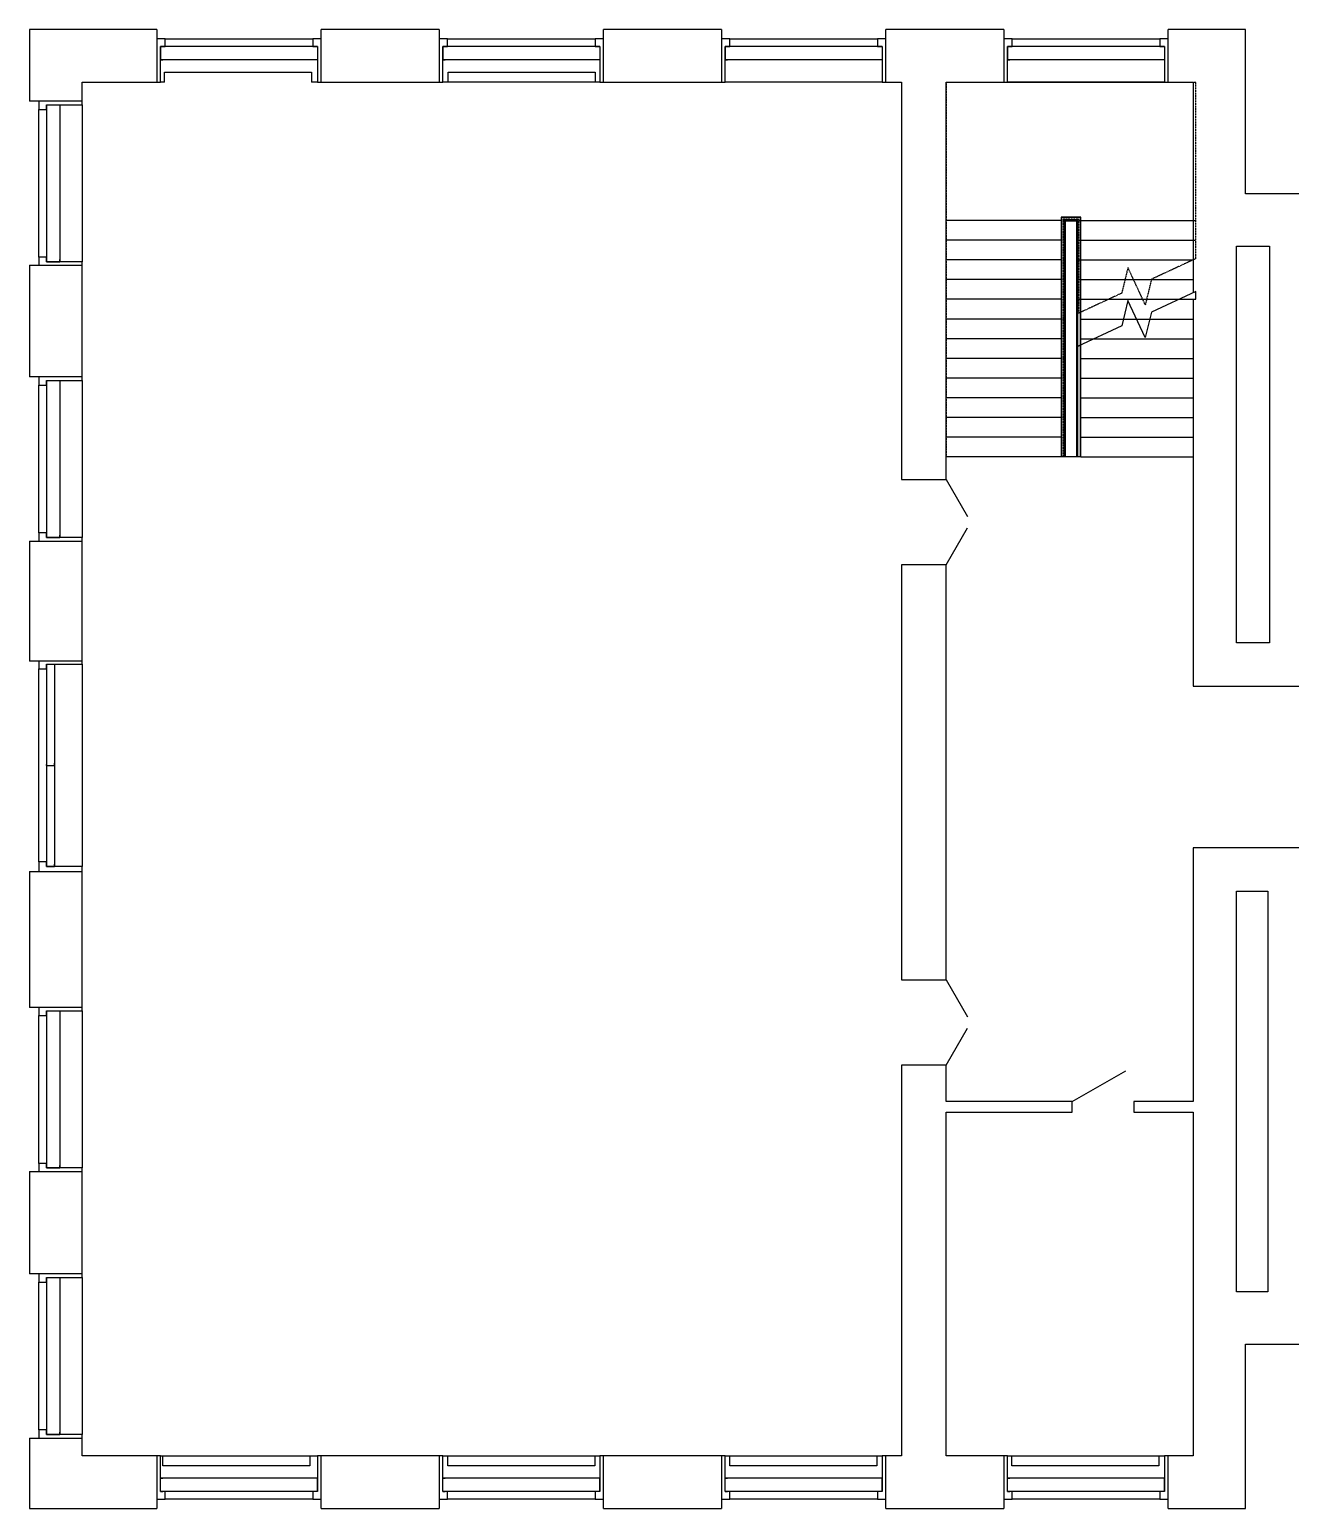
# Model space of a CAD drawing. Extents: x -680 to 99237, y 13771 to 36291.
# Drawn here: x -680 to 18522, y 13771 to 36291 of the extents above; entities that cross this region are included whole.
import ezdxf

# ---------------------------------------------------------------- set-up
doc = ezdxf.new("R2010")
doc.units = 0
doc.linetypes.add('ADSK_СВЕРХУ', pattern=[4.5, 3, -1.5])
for name, color, linetype in [('ДВЕРИ', 7, 'CONTINUOUS'), ('КАРКАС_ИМПОСТ', 7, 'CONTINUOUS'), ('ЛЕСТНИЦЫ', 7, 'CONTINUOUS'), ('ОГРАЖДЕНИЕ', 7, 'CONTINUOUS'), ('ОКНА', 7, 'CONTINUOUS'), ('ПАНЕЛЬ', 7, 'CONTINUOUS'), ('ПЕРЕКРЫТИЯ', 7, 'CONTINUOUS'), ('ПОРУЧНИ', 7, 'CONTINUOUS'), ('СТЕНЫ', 7, 'CONTINUOUS'), ('СТЕНЫ_РАЗРЕЗ', 7, 'CONTINUOUS')]:
    doc.layers.add(name, color=color, linetype=linetype)

# ---------------------------------------------------------------- blocks, each defined once
blk = doc.blocks.new('ОГРАЖДЕНИЕ_-_ОГРАЖДЕНИЕ-22')
at = {"layer": 'ПОРУЧНИ'}
for p, q in [((15815.548367, 19937.741418), (15815.548367, 16287.341418)), ((16116.348367, 19937.741418), (15815.548367, 19937.741418)), ((15820.548367, 19932.741418), (15820.548367, 16287.341418)), ((16111.348367, 19932.741418), (15820.548367, 19932.741418)), ((15860.548367, 19892.741418), (15860.548367, 16287.341418)), ((16071.348367, 19892.741418), (15860.548367, 19892.741418)), ((15875.548367, 19877.741418), (15875.548367, 16287.341418)), ((16056.348367, 19877.741418), (15875.548367, 19877.741418)), ((16056.348367, 17967.664526), (16056.348367, 19877.741418)), ((16071.348367, 17972.420864), (16071.348367, 19892.741418)), ((16086.348367, 19890.716418), (16086.348367, 19907.741418)), ((16111.348367, 19887.341418), (16111.348367, 19932.741418)), ((16111.348367, 17988.834894), (16111.348367, 19887.341418)), ((16116.348367, 19887.341418), (16116.348367, 19937.741418)), ((16116.348367, 17991.166432), (16116.348367, 19887.341418)), ((15820.548367, 16287.341418), (15815.548367, 16287.341418)), ((15860.548367, 16287.341418), (15820.548367, 16287.341418)), ((15875.548367, 16287.341418), (15860.548367, 16287.341418))]:
    blk.add_line(p, q, dxfattribs=at)
blk = doc.blocks.new('ОГРАЖДЕНИЕ_-_ОГРАЖДЕНИЕ-20')
at = {"layer": 'ОГРАЖДЕНИЕ', "linetype": 'ADSK_СВЕРХУ'}
for p, q in [((15815.548367, 19937.741418), (15815.548367, 16287.341418)), ((16116.348367, 19937.741418), (15815.548367, 19937.741418)), ((15820.548367, 19932.741418), (15820.548367, 16287.341418)), ((16111.348367, 19932.741418), (15820.548367, 19932.741418)), ((15845.548367, 19907.741418), (15845.548367, 16287.341418)), ((16086.348367, 19907.741418), (15845.548367, 19907.741418)), ((15860.548367, 19892.741418), (15860.548367, 16287.341418)), ((16071.348367, 19892.741418), (15860.548367, 19892.741418)), ((15865.548367, 19887.741418), (15865.548367, 16287.341418)), ((16066.348367, 19887.741418), (15865.548367, 19887.741418)), ((15875.548367, 19877.741418), (15875.548367, 16287.341418)), ((16056.348367, 19877.741418), (15875.548367, 19877.741418)), ((16056.348367, 18467.664526), (16056.348367, 19877.741418)), ((16066.348367, 18467.851049), (16066.348367, 19887.741418)), ((16071.348367, 18470.182587), (16071.348367, 19892.741418)), ((16086.348367, 18477.177202), (16086.348367, 19907.741418)), ((16111.348367, 19887.341418), (16111.348367, 19932.741418)), ((16111.348367, 18488.834894), (16111.348367, 19887.341418)), ((16116.348367, 19887.341418), (16116.348367, 19937.741418)), ((16116.348367, 18491.166432), (16116.348367, 19887.341418)), ((15865.548367, 16287.341418), (15815.548367, 16287.341418)), ((15860.548367, 16287.341418), (15820.548367, 16287.341418)), ((15875.548367, 16287.341418), (15845.548367, 16287.341418))]:
    blk.add_line(p, q, dxfattribs=at)
at = {"layer": 'ПОРУЧНИ'}
for p, q in [((16065.948367, 17967.664526), (16056.348367, 17967.664526)), ((16065.948367, 17967.664526), (16056.348367, 17967.664526)), ((16056.348367, 16287.341418), (16056.348367, 17967.664526)), ((16071.348367, 17970.182587), (16065.948367, 17967.664526)), ((16071.348367, 17970.182587), (16065.948367, 17967.664526)), ((16111.348367, 17988.834894), (16071.348367, 17970.182587)), ((16111.348367, 17988.834894), (16071.348367, 17970.182587)), ((16111.348367, 17988.834894), (16071.348367, 17970.182587)), ((16071.348367, 16287.341418), (16071.348367, 17970.182587)), ((16116.348367, 17991.166432), (16111.348367, 17988.834894)), ((16111.348367, 16287.341418), (16111.348367, 17988.834894)), ((16116.348367, 16287.341418), (16116.348367, 17991.166432)), ((16071.348367, 16287.341418), (16056.348367, 16287.341418)), ((16111.348367, 16287.341418), (16071.348367, 16287.341418)), ((16116.348367, 16287.341418), (16111.348367, 16287.341418))]:
    blk.add_line(p, q, dxfattribs=at)
blk = doc.blocks.new('AC_ДВЕРЬ_ДВУПОЛЬНАЯ_ДЕРЕВ0')
at = {"layer": 'ПАНЕЛЬ'}
for p, q in [((-650, 340), (-87.083488, 665)), ((650, 340), (87.083488, 665))]:
    blk.add_line(p, q, dxfattribs=at)
blk = doc.blocks.new('ИРНИТУ_ДВЕРЬ_ОДНОПОЛЬНАЯ_0')
at = {"layer": 'ПАНЕЛЬ'}
blk.add_line((-470, 80), (344.06388, 550), dxfattribs=at)
blk = doc.blocks.new('ИРНИТУ-ОКНО-ГОСТ23166-99_6')
at = {"layer": 'КАРКАС_ИМПОСТ'}
for p, q in [((-1233.1, 210), (1156.9, 210)), ((-1233.1, 210), (-1233.1, 10)), ((-1233.1, 210), (-1198.1, 210)), ((-1233.1, 10), (1156.9, 10)), ((-1233.1, 10), (-1198.1, 10)), ((1156.9, 210), (1121.9, 210)), ((1156.9, 10), (1121.9, 10)), ((1156.9, 210), (1156.9, 10))]:
    blk.add_line(p, q, dxfattribs=at)
blk = doc.blocks.new('ИРНИТУ-ОКНО-ГОСТ23166-99_5')
at = {"layer": 'КАРКАС_ИМПОСТ'}
for p, q in [((-1233.1, -10), (1156.9, -10)), ((-1233.1, -210), (-1233.1, -10)), ((-1233.1, -10), (-1198.1, -10)), ((-1233.1, -210), (1156.9, -210)), ((-1233.1, -210), (-1198.1, -210)), ((1156.9, -10), (1121.9, -10)), ((1156.9, -210), (1121.9, -210)), ((1156.9, -210), (1156.9, -10))]:
    blk.add_line(p, q, dxfattribs=at)
blk = doc.blocks.new('ИРНИТУ-ОКНО-ГОСТ23166-99_7')
at = {"layer": 'КАРКАС_ИМПОСТ'}
for p, q in [((-808.1, -90), (731.9, -90)), ((-808.1, -210), (-808.1, -90)), ((-808.1, -90), (-773.1, -90)), ((-808.1, -210), (731.9, -210)), ((-808.1, -210), (-773.1, -210)), ((731.9, -90), (696.9, -90)), ((731.9, -210), (716.9, -210)), ((731.9, -210), (731.9, -90))]:
    blk.add_line(p, q, dxfattribs=at)
blk = doc.blocks.new('ИРНИТУ-ОКНО-ГОСТ23166-99_8')
at = {"layer": 'КАРКАС_ИМПОСТ'}
for p, q in [((-808.1, -90), (731.9, -90)), ((-808.1, -210), (-808.1, -90)), ((-808.1, -90), (-773.1, -90)), ((-808.1, -210), (731.9, -210)), ((-808.1, -210), (-793.1, -210)), ((731.9, -90), (696.9, -90)), ((731.9, -210), (696.9, -210)), ((731.9, -210), (731.9, -90))]:
    blk.add_line(p, q, dxfattribs=at)

msp = doc.modelspace()

# ---------------------------------------------------------------- linework, layer by layer
at = {"layer": 'ЛЕСТНИЦЫ'}
for p, q in [((17039.845733, 35485.932576), (13279.845733, 35485.932576)), ((15029.445733, 33383.273994), (13279.845733, 33383.273994)), ((15330.245733, 33383.273994), (17039.845733, 33383.273994)), ((15029.445733, 33083.273994), (13279.845733, 33083.273994)), ((15330.245733, 33083.273994), (17039.845733, 33083.273994)), ((15029.445733, 32783.273994), (13279.845733, 32783.273994)), ((15330.245733, 32783.273994), (17039.845733, 32783.273994)), ((15029.445733, 32483.273994), (13279.845733, 32483.273994)), ((15330.245733, 32483.273994), (17039.845733, 32483.273994)), ((17079.845733, 32302.950887), (16406.42268, 31988.92856)), ((17079.845733, 32183.273994), (17079.845733, 32302.950887)), ((15029.445733, 32183.273994), (13279.845733, 32183.273994)), ((15330.245733, 32183.273994), (16823.197809, 32183.273994)), ((16047.777526, 32166.495178), (15953.268786, 31777.619429)), ((16311.91394, 31600.052811), (16047.777526, 32166.495178)), ((16406.42268, 31988.92856), (16311.91394, 31600.052811)), ((16823.197809, 32183.273994), (17079.845733, 32183.273994)), ((15029.445733, 31883.273994), (13279.845733, 31883.273994)), ((15953.268786, 31777.619429), (15279.845733, 31463.597102)), ((15330.245733, 31883.273994), (15978.946088, 31883.273994)), ((15978.946088, 31883.273994), (16179.845733, 31883.273994)), ((16179.845733, 31883.273994), (16380.745378, 31883.273994)), ((16380.745378, 31883.273994), (17039.845733, 31883.273994)), ((15029.445733, 31583.273994), (13279.845733, 31583.273994)), ((15330.245733, 31583.273994), (15536.493657, 31583.273994)), ((15536.493657, 31583.273994), (17039.845733, 31583.273994)), ((15029.445733, 31283.273994), (13279.845733, 31283.273994)), ((15330.245733, 31283.273994), (17039.845733, 31283.273994)), ((15029.445733, 30983.273994), (13279.845733, 30983.273994)), ((15330.245733, 30983.273994), (17039.845733, 30983.273994)), ((15029.445733, 30683.273994), (13279.845733, 30683.273994)), ((15330.245733, 30683.273994), (17039.845733, 30683.273994)), ((15029.445733, 30383.273994), (13279.845733, 30383.273994)), ((15330.245733, 30383.273994), (17039.845733, 30383.273994)), ((15029.445733, 30083.273994), (13279.845733, 30083.273994)), ((15330.245733, 30083.273994), (17039.845733, 30083.273994)), ((15029.445733, 29783.273994), (13279.845733, 29783.273994)), ((15330.245733, 29783.273994), (17039.845733, 29783.273994))]:
    msp.add_line(p, q, dxfattribs=at)
at = {"layer": 'ЛЕСТНИЦЫ', "linetype": 'ADSK_СВЕРХУ'}
for p, q in [((13279.845733, 35485.932576), (13279.845733, 33383.273994)), ((17079.845733, 35485.932576), (13279.845733, 35485.932576)), ((17079.845733, 33383.273994), (17079.845733, 35485.932576)), ((15029.445733, 33383.273994), (13279.845733, 33383.273994)), ((15079.845733, 33383.273994), (13279.845733, 33383.273994)), ((13279.845733, 33383.273994), (13279.845733, 29783.273994)), ((15079.845733, 33383.273994), (13279.845733, 33383.273994)), ((15079.845733, 33383.273994), (15279.845733, 33383.273994)), ((15079.845733, 33383.273994), (15079.845733, 29783.273994)), ((15279.845733, 33383.273994), (17079.845733, 33383.273994)), ((15279.845733, 31963.597102), (15279.845733, 33383.273994)), ((15279.845733, 33383.273994), (17079.845733, 33383.273994)), ((15330.245733, 33383.273994), (17039.845733, 33383.273994)), ((17079.845733, 32802.950887), (17079.845733, 33383.273994)), ((15029.445733, 33083.273994), (13279.845733, 33083.273994)), ((15079.845733, 33083.273994), (13279.845733, 33083.273994)), ((15079.845733, 33083.273994), (13279.845733, 33083.273994)), ((15279.845733, 33083.273994), (17079.845733, 33083.273994)), ((15279.845733, 33083.273994), (17079.845733, 33083.273994)), ((15330.245733, 33083.273994), (17039.845733, 33083.273994)), ((15029.445733, 32783.273994), (13279.845733, 32783.273994)), ((15079.845733, 32783.273994), (13279.845733, 32783.273994)), ((15079.845733, 32783.273994), (13279.845733, 32783.273994)), ((15279.845733, 32783.273994), (17037.648501, 32783.273994)), ((15279.845733, 32783.273994), (17037.648501, 32783.273994)), ((15330.245733, 32783.273994), (17039.845733, 32783.273994)), ((16047.777526, 32666.495178), (15953.268786, 32277.619429)), ((16311.91394, 32100.052811), (16047.777526, 32666.495178)), ((17079.845733, 32802.950887), (16406.42268, 32488.92856)), ((15029.445733, 32483.273994), (13279.845733, 32483.273994)), ((15079.845733, 32483.273994), (13279.845733, 32483.273994)), ((15079.845733, 32483.273994), (13279.845733, 32483.273994)), ((15279.845733, 32483.273994), (16003.249156, 32483.273994)), ((15279.845733, 32483.273994), (16003.249156, 32483.273994)), ((15330.245733, 32483.273994), (17039.845733, 32483.273994)), ((16133.214967, 32483.273994), (16405.048447, 32483.273994)), ((16133.214967, 32483.273994), (16405.048447, 32483.273994)), ((16406.42268, 32488.92856), (16311.91394, 32100.052811)), ((15953.268786, 32277.619429), (15279.845733, 31963.597102)), ((15029.445733, 32183.273994), (13279.845733, 32183.273994)), ((15079.845733, 32183.273994), (13279.845733, 32183.273994)), ((15079.845733, 32183.273994), (13279.845733, 32183.273994)), ((15279.845733, 32183.273994), (15750.944349, 32183.273994)), ((15279.845733, 32183.273994), (15750.944349, 32183.273994)), ((15330.245733, 32183.273994), (16823.197809, 32183.273994)), ((16273.107265, 32183.273994), (16332.139241, 32183.273994)), ((16273.107265, 32183.273994), (16332.139241, 32183.273994)), ((16823.197809, 32183.273994), (17079.845733, 32183.273994)), ((15029.445733, 31883.273994), (13279.845733, 31883.273994)), ((15079.845733, 31883.273994), (13279.845733, 31883.273994)), ((15079.845733, 31883.273994), (13279.845733, 31883.273994)), ((15330.245733, 31883.273994), (15978.946088, 31883.273994)), ((15978.946088, 31883.273994), (16179.845733, 31883.273994)), ((16179.845733, 31883.273994), (16380.745378, 31883.273994)), ((16380.745378, 31883.273994), (17039.845733, 31883.273994)), ((15029.445733, 31583.273994), (13279.845733, 31583.273994)), ((15079.845733, 31583.273994), (13279.845733, 31583.273994)), ((15079.845733, 31583.273994), (13279.845733, 31583.273994)), ((15330.245733, 31583.273994), (15536.493657, 31583.273994)), ((15536.493657, 31583.273994), (17039.845733, 31583.273994)), ((15029.445733, 31283.273994), (13279.845733, 31283.273994)), ((15079.845733, 31283.273994), (13279.845733, 31283.273994)), ((15079.845733, 31283.273994), (13279.845733, 31283.273994)), ((15330.245733, 31283.273994), (17039.845733, 31283.273994)), ((15029.445733, 30983.273994), (13279.845733, 30983.273994)), ((15079.845733, 30983.273994), (13279.845733, 30983.273994)), ((15079.845733, 30983.273994), (13279.845733, 30983.273994)), ((15330.245733, 30983.273994), (17039.845733, 30983.273994)), ((15029.445733, 30683.273994), (13279.845733, 30683.273994)), ((15079.845733, 30683.273994), (13279.845733, 30683.273994)), ((15079.845733, 30683.273994), (13279.845733, 30683.273994)), ((15330.245733, 30683.273994), (17039.845733, 30683.273994)), ((15029.445733, 30383.273994), (13279.845733, 30383.273994)), ((15079.845733, 30383.273994), (13279.845733, 30383.273994)), ((15079.845733, 30383.273994), (13279.845733, 30383.273994)), ((15330.245733, 30383.273994), (17039.845733, 30383.273994)), ((15029.445733, 30083.273994), (13279.845733, 30083.273994)), ((15079.845733, 30083.273994), (13279.845733, 30083.273994)), ((15079.845733, 30083.273994), (13279.845733, 30083.273994)), ((15330.245733, 30083.273994), (17039.845733, 30083.273994)), ((15079.845733, 29783.273994), (13279.845733, 29783.273994)), ((15330.245733, 29783.273994), (17039.845733, 29783.273994))]:
    msp.add_line(p, q, dxfattribs=at)
at = {"layer": 'ПЕРЕКРЫТИЯ'}
for p, q in [((15029.445733, 29783.273994), (13279.845733, 29783.273994)), ((15270.245733, 29783.273994), (15089.445733, 29783.273994))]:
    msp.add_line(p, q, dxfattribs=at)
at = {"layer": 'СТЕНЫ'}
for p, q in [((1384.845733, 36151.06807), (3634.845733, 36151.06807)), ((5684.845733, 36151.06807), (7934.845733, 36151.06807)), ((9984.845733, 36151.06807), (12234.845733, 36151.06807)), ((14284.845733, 36151.06807), (16534.845733, 36151.06807)), ((1374.845733, 35491.06807), (1374.845733, 35641.06807)), ((1374.845733, 35641.06807), (3614.845733, 35641.06807)), ((3614.845733, 35641.06807), (3614.845733, 35491.06807)), ((5694.845733, 35491.06807), (5694.845733, 35641.06807)), ((5694.845733, 35641.06807), (7934.845733, 35641.06807)), ((7934.845733, 35641.06807), (7934.845733, 35491.06807)), ((1374.845733, 35491.06807), (1314.845733, 35491.06807)), ((3704.845733, 35491.06807), (3614.845733, 35491.06807)), ((8004.845733, 35491.06807), (5614.845733, 35491.06807)), ((12304.845733, 35491.06807), (9914.845733, 35491.06807)), ((16604.845733, 35491.06807), (14214.845733, 35491.06807)), ((119.845733, 35146.06807), (119.845733, 32756.06807)), ((-540.154267, 32826.06807), (-540.154267, 35076.06807)), ((-540.154267, 28626.06807), (-540.154267, 30876.06807)), ((119.845733, 30946.06807), (119.845733, 28556.06807)), ((119.845733, 26625.751102), (119.845733, 23545.751102)), ((-540.154267, 23615.751102), (-540.154267, 26555.751102)), ((-540.154267, 19026.06807), (-540.154267, 21276.06807)), ((119.845733, 21346.06807), (119.845733, 18956.06807)), ((-540.154267, 14966.06807), (-540.154267, 17216.06807)), ((119.845733, 17286.06807), (119.845733, 14896.06807)), ((1314.845733, 14571.06807), (3704.845733, 14571.06807)), ((1349.845733, 14421.06807), (1349.845733, 14571.06807)), ((3589.845733, 14421.06807), (1349.845733, 14421.06807)), ((3589.845733, 14571.06807), (3589.845733, 14421.06807)), ((5614.845733, 14571.06807), (8004.845733, 14571.06807)), ((5689.845733, 14421.06807), (5689.845733, 14571.06807)), ((7929.845733, 14421.06807), (5689.845733, 14421.06807)), ((7929.845733, 14571.06807), (7929.845733, 14421.06807)), ((9914.845733, 14571.06807), (12304.845733, 14571.06807)), ((9984.845733, 14421.06807), (9984.845733, 14571.06807)), ((12224.845733, 14421.06807), (9984.845733, 14421.06807)), ((12224.845733, 14571.06807), (12224.845733, 14421.06807)), ((14214.845733, 14571.06807), (16604.845733, 14571.06807)), ((14279.845733, 14421.06807), (14279.845733, 14571.06807)), ((16519.845733, 14421.06807), (14279.845733, 14421.06807)), ((16519.845733, 14571.06807), (16519.845733, 14421.06807)), ((3634.845733, 13911.06807), (1384.845733, 13911.06807)), ((7934.845733, 13911.06807), (5684.845733, 13911.06807)), ((12234.845733, 13911.06807), (9984.845733, 13911.06807)), ((16534.845733, 13911.06807), (14284.845733, 13911.06807))]:
    msp.add_line(p, q, dxfattribs=at)
at = {"layer": 'СТЕНЫ_РАЗРЕЗ'}
for p, q in [((-680.154267, 36291.06807), (-680.154267, 35201.06807)), ((1259.845733, 36291.06807), (-680.154267, 36291.06807)), ((1259.845733, 36291.06807), (1259.845733, 35491.06807)), ((5559.845733, 36291.06807), (3759.845733, 36291.06807)), ((3759.845733, 35491.06807), (3759.845733, 36291.06807)), ((5559.845733, 36291.06807), (5559.845733, 35491.06807)), ((9859.845733, 36291.06807), (8059.845733, 36291.06807)), ((8059.845733, 35491.06807), (8059.845733, 36291.06807)), ((9859.845733, 36291.06807), (9859.845733, 35491.06807)), ((14159.845733, 36291.06807), (12359.845733, 36291.06807)), ((12359.845733, 35491.06807), (12359.845733, 36291.06807)), ((14159.845733, 36291.06807), (14159.845733, 35491.06807)), ((17839.845733, 36291.06807), (16659.845733, 36291.06807)), ((16659.845733, 35491.06807), (16659.845733, 36291.06807)), ((17839.845733, 33791.06807), (17839.845733, 36291.06807)), ((1384.845733, 36151.06807), (1259.845733, 36151.06807)), ((1384.845733, 36031.06807), (1384.845733, 36151.06807)), ((3759.845733, 36151.06807), (3634.845733, 36151.06807)), ((3634.845733, 36151.06807), (3634.845733, 36031.06807)), ((5684.845733, 36151.06807), (5559.845733, 36151.06807)), ((5684.845733, 36031.06807), (5684.845733, 36151.06807)), ((8059.845733, 36151.06807), (7934.845733, 36151.06807)), ((7934.845733, 36151.06807), (7934.845733, 36031.06807)), ((9984.845733, 36151.06807), (9859.845733, 36151.06807)), ((9984.845733, 36031.06807), (9984.845733, 36151.06807)), ((12359.845733, 36151.06807), (12234.845733, 36151.06807)), ((12234.845733, 36151.06807), (12234.845733, 36031.06807)), ((14284.845733, 36151.06807), (14159.845733, 36151.06807)), ((14284.845733, 36031.06807), (14284.845733, 36151.06807)), ((16659.845733, 36151.06807), (16534.845733, 36151.06807)), ((16534.845733, 36151.06807), (16534.845733, 36031.06807)), ((1314.845733, 35491.06807), (1314.845733, 36031.06807)), ((1314.845733, 36031.06807), (1384.845733, 36031.06807)), ((3634.845733, 36031.06807), (3704.845733, 36031.06807)), ((3704.845733, 36031.06807), (3704.845733, 35491.06807)), ((5614.845733, 35491.06807), (5614.845733, 36031.06807)), ((5614.845733, 36031.06807), (5684.845733, 36031.06807)), ((7934.845733, 36031.06807), (8004.845733, 36031.06807)), ((8004.845733, 36031.06807), (8004.845733, 35491.06807)), ((9914.845733, 35491.06807), (9914.845733, 36031.06807)), ((9914.845733, 36031.06807), (9984.845733, 36031.06807)), ((12234.845733, 36031.06807), (12304.845733, 36031.06807)), ((12304.845733, 36031.06807), (12304.845733, 35491.06807)), ((14214.845733, 35491.06807), (14214.845733, 36031.06807)), ((14214.845733, 36031.06807), (14284.845733, 36031.06807)), ((16534.845733, 36031.06807), (16604.845733, 36031.06807)), ((16604.845733, 36031.06807), (16604.845733, 35491.06807)), ((119.845733, 35146.06807), (119.845733, 35491.06807)), ((119.845733, 35491.06807), (1314.845733, 35491.06807)), ((3704.845733, 35491.06807), (5614.845733, 35491.06807)), ((8004.845733, 35491.06807), (9914.845733, 35491.06807)), ((12304.845733, 35491.06807), (12599.845733, 35491.06807)), ((12599.845733, 35491.06807), (12599.845733, 29441.06807)), ((13279.845733, 35491.06807), (14214.845733, 35491.06807)), ((13279.845733, 29441.06807), (13279.845733, 35491.06807)), ((16604.845733, 35491.06807), (17039.845733, 35491.06807)), ((17039.845733, 35491.06807), (17039.845733, 32284.29858)), ((119.845733, 35201.06807), (-680.154267, 35201.06807)), ((-540.154267, 35201.06807), (-540.154267, 35076.06807)), ((-420.154267, 35076.06807), (-420.154267, 35146.06807)), ((-420.154267, 35146.06807), (119.845733, 35146.06807)), ((-540.154267, 35076.06807), (-420.154267, 35076.06807)), ((19634.845733, 33791.06807), (17839.845733, 33791.06807)), ((17699.845733, 32991.06807), (18204.845733, 32991.06807)), ((17699.845733, 26952.018504), (17699.845733, 32991.06807)), ((18204.845733, 32991.06807), (18204.845733, 26952.018504)), ((-680.154267, 32701.06807), (-680.154267, 31001.06807)), ((-680.154267, 32701.06807), (119.845733, 32701.06807)), ((-540.154267, 32826.06807), (-540.154267, 32701.06807)), ((-420.154267, 32826.06807), (-540.154267, 32826.06807)), ((-420.154267, 32756.06807), (-420.154267, 32826.06807)), ((119.845733, 32756.06807), (-420.154267, 32756.06807)), ((119.845733, 30946.06807), (119.845733, 32756.06807)), ((17039.845733, 32183.273994), (17039.845733, 26292.018504)), ((119.845733, 31001.06807), (-680.154267, 31001.06807)), ((-540.154267, 31001.06807), (-540.154267, 30876.06807)), ((-540.154267, 30876.06807), (-420.154267, 30876.06807)), ((-420.154267, 30876.06807), (-420.154267, 30946.06807)), ((-420.154267, 30946.06807), (119.845733, 30946.06807)), ((12599.845733, 29441.06807), (13279.845733, 29441.06807)), ((-540.154267, 28626.06807), (-540.154267, 28501.06807)), ((-420.154267, 28626.06807), (-540.154267, 28626.06807)), ((-420.154267, 28556.06807), (-420.154267, 28626.06807)), ((-680.154267, 28501.06807), (-680.154267, 26671.06807)), ((-680.154267, 28501.06807), (119.845733, 28501.06807)), ((119.845733, 28556.06807), (-420.154267, 28556.06807)), ((119.845733, 26625.751102), (119.845733, 28556.06807)), ((12599.845733, 28141.06807), (12599.845733, 21821.06807)), ((13279.845733, 28141.06807), (12599.845733, 28141.06807)), ((13279.845733, 21821.06807), (13279.845733, 28141.06807)), ((18204.845733, 26952.018504), (17699.845733, 26952.018504)), ((119.845733, 26671.06807), (-680.154267, 26671.06807)), ((-540.154267, 26671.06807), (-540.154267, 26555.751102)), ((-420.154267, 26555.751102), (-420.154267, 26625.751102)), ((-420.154267, 26625.751102), (119.845733, 26625.751102)), ((-540.154267, 26555.751102), (-420.154267, 26555.751102)), ((17039.845733, 26292.018504), (18864.845733, 26292.018504)), ((17039.845733, 23832.018504), (17039.845733, 19965.932576)), ((18839.845733, 23832.018504), (17039.845733, 23832.018504)), ((-680.154267, 23471.06807), (-680.154267, 21401.06807)), ((-680.154267, 23471.06807), (119.845733, 23471.06807)), ((-540.154267, 23615.751102), (-540.154267, 23471.06807)), ((-420.154267, 23615.751102), (-540.154267, 23615.751102)), ((-420.154267, 23545.751102), (-420.154267, 23615.751102)), ((119.845733, 23545.751102), (-420.154267, 23545.751102)), ((119.845733, 21346.06807), (119.845733, 23545.751102)), ((17699.845733, 17071.06807), (17699.845733, 23172.018504)), ((17699.845733, 23172.018504), (18179.845733, 23172.018504)), ((18179.845733, 23172.018504), (18179.845733, 17071.06807)), ((12599.845733, 21821.06807), (13279.845733, 21821.06807)), ((119.845733, 21401.06807), (-680.154267, 21401.06807)), ((-540.154267, 21401.06807), (-540.154267, 21276.06807)), ((-540.154267, 21276.06807), (-420.154267, 21276.06807)), ((-420.154267, 21276.06807), (-420.154267, 21346.06807)), ((-420.154267, 21346.06807), (119.845733, 21346.06807)), ((12599.845733, 20521.06807), (12599.845733, 14571.06807)), ((13279.845733, 20521.06807), (12599.845733, 20521.06807)), ((13279.845733, 19965.932576), (13279.845733, 20521.06807)), ((15199.845733, 19965.932576), (13279.845733, 19965.932576)), ((15199.845733, 19805.932576), (15199.845733, 19965.932576)), ((17039.845733, 19965.932576), (16139.845733, 19965.932576)), ((16139.845733, 19965.932576), (16139.845733, 19805.932576)), ((13279.845733, 14571.06807), (13279.845733, 19805.932576)), ((13279.845733, 19805.932576), (15199.845733, 19805.932576)), ((16139.845733, 19805.932576), (17039.845733, 19805.932576)), ((17039.845733, 19805.932576), (17039.845733, 14571.06807)), ((-540.154267, 19026.06807), (-540.154267, 18901.06807)), ((-420.154267, 19026.06807), (-540.154267, 19026.06807)), ((-420.154267, 18956.06807), (-420.154267, 19026.06807)), ((119.845733, 18956.06807), (-420.154267, 18956.06807)), ((119.845733, 17286.06807), (119.845733, 18956.06807)), ((-680.154267, 18901.06807), (-680.154267, 17341.06807)), ((-680.154267, 18901.06807), (119.845733, 18901.06807)), ((119.845733, 17341.06807), (-680.154267, 17341.06807)), ((-540.154267, 17341.06807), (-540.154267, 17216.06807)), ((-540.154267, 17216.06807), (-420.154267, 17216.06807)), ((-420.154267, 17216.06807), (-420.154267, 17286.06807)), ((-420.154267, 17286.06807), (119.845733, 17286.06807)), ((18179.845733, 17071.06807), (17699.845733, 17071.06807)), ((17839.845733, 16271.06807), (19544.845733, 16271.06807)), ((17839.845733, 13771.06807), (17839.845733, 16271.06807)), ((-540.154267, 14966.06807), (-540.154267, 14841.06807)), ((-420.154267, 14966.06807), (-540.154267, 14966.06807)), ((-420.154267, 14896.06807), (-420.154267, 14966.06807)), ((119.845733, 14896.06807), (-420.154267, 14896.06807)), ((119.845733, 14571.06807), (119.845733, 14896.06807)), ((-680.154267, 14841.06807), (-680.154267, 13771.06807)), ((-680.154267, 14841.06807), (119.845733, 14841.06807)), ((1314.845733, 14571.06807), (119.845733, 14571.06807)), ((1259.845733, 14571.06807), (1259.845733, 13771.06807)), ((1314.845733, 14031.06807), (1314.845733, 14571.06807)), ((5614.845733, 14571.06807), (3704.845733, 14571.06807)), ((3704.845733, 14571.06807), (3704.845733, 14031.06807)), ((3759.845733, 13771.06807), (3759.845733, 14571.06807)), ((5559.845733, 14571.06807), (5559.845733, 13771.06807)), ((5614.845733, 14031.06807), (5614.845733, 14571.06807)), ((9914.845733, 14571.06807), (8004.845733, 14571.06807)), ((8004.845733, 14571.06807), (8004.845733, 14031.06807)), ((8059.845733, 13771.06807), (8059.845733, 14571.06807)), ((9859.845733, 14571.06807), (9859.845733, 13771.06807)), ((9914.845733, 14031.06807), (9914.845733, 14571.06807)), ((12599.845733, 14571.06807), (12304.845733, 14571.06807)), ((12304.845733, 14571.06807), (12304.845733, 14031.06807)), ((12359.845733, 13771.06807), (12359.845733, 14571.06807)), ((14214.845733, 14571.06807), (13279.845733, 14571.06807)), ((14159.845733, 14571.06807), (14159.845733, 13771.06807)), ((14214.845733, 14031.06807), (14214.845733, 14571.06807)), ((17039.845733, 14571.06807), (16604.845733, 14571.06807)), ((16604.845733, 14571.06807), (16604.845733, 14031.06807)), ((16659.845733, 13771.06807), (16659.845733, 14571.06807)), ((1384.845733, 14031.06807), (1314.845733, 14031.06807)), ((1384.845733, 13911.06807), (1384.845733, 14031.06807)), ((3704.845733, 14031.06807), (3634.845733, 14031.06807)), ((3634.845733, 14031.06807), (3634.845733, 13911.06807)), ((5684.845733, 14031.06807), (5614.845733, 14031.06807)), ((5684.845733, 13911.06807), (5684.845733, 14031.06807)), ((8004.845733, 14031.06807), (7934.845733, 14031.06807)), ((7934.845733, 14031.06807), (7934.845733, 13911.06807)), ((9984.845733, 14031.06807), (9914.845733, 14031.06807)), ((9984.845733, 13911.06807), (9984.845733, 14031.06807)), ((12304.845733, 14031.06807), (12234.845733, 14031.06807)), ((12234.845733, 14031.06807), (12234.845733, 13911.06807)), ((14284.845733, 14031.06807), (14214.845733, 14031.06807)), ((14284.845733, 13911.06807), (14284.845733, 14031.06807)), ((16604.845733, 14031.06807), (16534.845733, 14031.06807)), ((16534.845733, 14031.06807), (16534.845733, 13911.06807)), ((-680.154267, 13771.06807), (1259.845733, 13771.06807)), ((1259.845733, 13911.06807), (1384.845733, 13911.06807)), ((3634.845733, 13911.06807), (3759.845733, 13911.06807)), ((3759.845733, 13771.06807), (5559.845733, 13771.06807)), ((5559.845733, 13911.06807), (5684.845733, 13911.06807)), ((7934.845733, 13911.06807), (8059.845733, 13911.06807)), ((8059.845733, 13771.06807), (9859.845733, 13771.06807)), ((9859.845733, 13911.06807), (9984.845733, 13911.06807)), ((12234.845733, 13911.06807), (12359.845733, 13911.06807)), ((12359.845733, 13771.06807), (14159.845733, 13771.06807)), ((14159.845733, 13911.06807), (14284.845733, 13911.06807)), ((16534.845733, 13911.06807), (16659.845733, 13911.06807)), ((16659.845733, 13771.06807), (17839.845733, 13771.06807))]:
    msp.add_line(p, q, dxfattribs=at)

# ---------------------------------------------------------------- block references
at = {"layer": 'ДВЕРИ', "rotation": 270}
for p in [(12939.845733, 28791.06807), (12939.845733, 21171.06807)]:
    msp.add_blockref('AC_ДВЕРЬ_ДВУПОЛЬНАЯ_ДЕРЕВ0', p, dxfattribs=at)
at = {"layer": 'ДВЕРИ'}
msp.add_blockref('ИРНИТУ_ДВЕРЬ_ОДНОПОЛЬНАЯ_0', (15669.845733, 19885.932576), dxfattribs=at)
at = {"layer": 'ОГРАЖДЕНИЕ'}
for name in ['ОГРАЖДЕНИЕ_-_ОГРАЖДЕНИЕ-22', 'ОГРАЖДЕНИЕ_-_ОГРАЖДЕНИЕ-20']:
    msp.add_blockref(name, (-786.102634, 13495.932576), dxfattribs=at)
at = {"layer": 'ОКНА'}
for name, p, rotation in [('ИРНИТУ-ОКНО-ГОСТ23166-99_5', (2471.745733, 35821.06807), 180), ('ИРНИТУ-ОКНО-ГОСТ23166-99_5', (6771.745733, 35821.06807), 180), ('ИРНИТУ-ОКНО-ГОСТ23166-99_5', (11071.745733, 35821.06807), 180), ('ИРНИТУ-ОКНО-ГОСТ23166-99_5', (15371.745733, 35821.06807), 180), ('ИРНИТУ-ОКНО-ГОСТ23166-99_5', (-210.154267, 33912.96807), 270), ('ИРНИТУ-ОКНО-ГОСТ23166-99_5', (-210.154267, 29712.96807), 270), ('ИРНИТУ-ОКНО-ГОСТ23166-99_7', (-210.154267, 25817.651102), 270), ('ИРНИТУ-ОКНО-ГОСТ23166-99_8', (-210.154267, 24277.651102), 270), ('ИРНИТУ-ОКНО-ГОСТ23166-99_5', (-210.154267, 20112.96807), 270), ('ИРНИТУ-ОКНО-ГОСТ23166-99_5', (-210.154267, 16052.96807), 270), ('ИРНИТУ-ОКНО-ГОСТ23166-99_6', (2471.745733, 14241.06807), 180), ('ИРНИТУ-ОКНО-ГОСТ23166-99_6', (6771.745733, 14241.06807), 180), ('ИРНИТУ-ОКНО-ГОСТ23166-99_6', (11071.745733, 14241.06807), 180), ('ИРНИТУ-ОКНО-ГОСТ23166-99_6', (15371.745733, 14241.06807), 180)]:
    msp.add_blockref(name, p, dxfattribs=dict(at, rotation=rotation))

doc.saveas('drawing.dxf')
